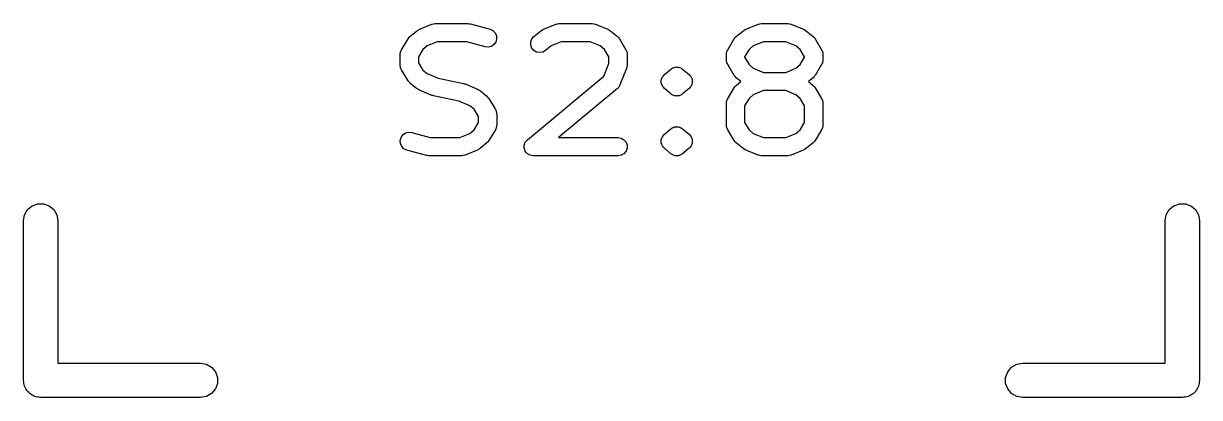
# Model space of a CAD drawing. Extents: x 15 to 276, y -105 to -15.
# Drawn here: x 167.46 to 180.54, y -66.54 to -62.38 of the extents above; entities that cross this region are included whole.
import ezdxf

# ---------------------------------------------------------------- set-up
doc = ezdxf.new("R2010")
doc.units = 0
doc.header["$MEASUREMENT"] = 0
doc.layers.add('BLACK', color=7, linetype='CONTINUOUS')

msp = doc.modelspace()

# ---------------------------------------------------------------- linework, layer by layer
at = {"layer": 'Black'}
for p, q in [((171.856, -62.4462), (172.001, -62.3857)), ((172.001, -62.3857), (172.004, -62.3852)), ((172.004, -62.3852), (172.006, -62.3841)), ((172.006, -62.3841), (172.021, -62.3814)), ((172.021, -62.3814), (172.036, -62.378)), ((172.036, -62.378), (172.038, -62.3783)), ((172.038, -62.3783), (172.041, -62.3779)), ((172.041, -62.3779), (172.403, -62.3779)), ((172.403, -62.3779), (172.417, -62.3803)), ((172.417, -62.3803), (172.431, -62.3816)), ((172.431, -62.3816), (172.648, -62.4421)), ((173.235, -62.4462), (173.38, -62.3857)), ((173.38, -62.3857), (173.383, -62.3852)), ((173.383, -62.3852), (173.385, -62.3841)), ((173.385, -62.3841), (173.4, -62.3814)), ((173.4, -62.3814), (173.415, -62.378)), ((173.415, -62.378), (173.417, -62.3783)), ((173.417, -62.3783), (173.419, -62.3779)), ((173.419, -62.3779), (173.782, -62.3779)), ((173.782, -62.3779), (173.785, -62.3783)), ((173.785, -62.3783), (173.787, -62.378)), ((173.787, -62.378), (173.802, -62.3814)), ((173.802, -62.3814), (173.817, -62.3841)), ((173.817, -62.3841), (173.819, -62.3852)), ((173.819, -62.3852), (173.821, -62.3857)), ((173.821, -62.3857), (173.967, -62.4462)), ((175.485, -62.4462), (175.63, -62.3857)), ((175.63, -62.3857), (175.632, -62.3852)), ((175.632, -62.3852), (175.634, -62.3841)), ((175.634, -62.3841), (175.65, -62.3814)), ((175.65, -62.3814), (175.664, -62.378)), ((175.664, -62.378), (175.667, -62.3783)), ((175.667, -62.3783), (175.669, -62.3779)), ((175.669, -62.3779), (175.959, -62.3779)), ((175.959, -62.3779), (175.962, -62.3783)), ((175.962, -62.3783), (175.964, -62.378)), ((175.964, -62.378), (175.979, -62.3814)), ((175.979, -62.3814), (175.994, -62.3841)), ((175.994, -62.3841), (175.996, -62.3852)), ((175.996, -62.3852), (175.999, -62.3857)), ((175.999, -62.3857), (176.144, -62.4462)), ((171.747, -62.5354), (171.758, -62.5224)), ((171.758, -62.5224), (171.83, -62.4619)), ((171.83, -62.4619), (171.844, -62.4544)), ((171.844, -62.4544), (171.856, -62.4462)), ((172.648, -62.4421), (172.68, -62.4573)), ((172.68, -62.4573), (172.705, -62.4825)), ((172.705, -62.4825), (172.72, -62.5146)), ((172.72, -62.5146), (172.722, -62.5498)), ((173.114, -62.5494), (173.137, -62.5224)), ((173.137, -62.5224), (173.209, -62.4619)), ((173.209, -62.4619), (173.222, -62.4544)), ((173.222, -62.4544), (173.235, -62.4462)), ((173.967, -62.4462), (173.979, -62.4544)), ((173.979, -62.4544), (173.992, -62.4619)), ((173.992, -62.4619), (174.065, -62.5224)), ((174.065, -62.5224), (174.076, -62.5354)), ((175.375, -62.5354), (175.386, -62.5224)), ((175.386, -62.5224), (175.459, -62.4619)), ((175.459, -62.4619), (175.472, -62.4544)), ((175.472, -62.4544), (175.485, -62.4462)), ((176.144, -62.4462), (176.156, -62.4544)), ((176.156, -62.4544), (176.17, -62.4619)), ((176.17, -62.4619), (176.242, -62.5224)), ((176.242, -62.5224), (176.253, -62.5354)), ((171.663, -62.6692), (171.736, -62.5482)), ((171.736, -62.5482), (171.747, -62.5354)), ((171.949, -62.6279), (171.901, -62.6675)), ((172.061, -62.5811), (171.949, -62.6279)), ((172.39, -62.5811), (172.061, -62.5811)), ((172.594, -62.6379), (172.39, -62.5811)), ((172.629, -62.6413), (172.594, -62.6379)), ((172.663, -62.6325), (172.629, -62.6413)), ((172.692, -62.6125), (172.663, -62.6325)), ((172.713, -62.5838), (172.692, -62.6125)), ((172.722, -62.5498), (172.713, -62.5838)), ((173.102, -62.5825), (173.114, -62.5494)), ((173.102, -62.6178), (173.102, -62.5825)), ((173.114, -62.651), (173.102, -62.6178)), ((173.136, -62.6781), (173.114, -62.651)), ((173.328, -62.6279), (173.267, -62.6785)), ((173.44, -62.5811), (173.328, -62.6279)), ((173.762, -62.5811), (173.44, -62.5811)), ((173.874, -62.6279), (173.762, -62.5811)), ((173.922, -62.6675), (173.874, -62.6279)), ((174.076, -62.5354), (174.087, -62.5482)), ((174.087, -62.5482), (174.16, -62.6692)), ((175.292, -62.6692), (175.364, -62.5482)), ((175.364, -62.5482), (175.375, -62.5354)), ((175.577, -62.6279), (175.53, -62.6675)), ((175.689, -62.5811), (175.577, -62.6279)), ((175.939, -62.5811), (175.689, -62.5811)), ((176.051, -62.6279), (175.939, -62.5811)), ((176.099, -62.6675), (176.051, -62.6279)), ((176.253, -62.5354), (176.264, -62.5482)), ((176.264, -62.5482), (176.337, -62.6692)), ((171.649, -62.7214), (171.65, -62.7118)), ((171.649, -62.8424), (171.649, -62.7214)), ((171.65, -62.7118), (171.651, -62.7021)), ((171.651, -62.7021), (171.653, -62.6946)), ((171.653, -62.6946), (171.655, -62.6867)), ((171.655, -62.6867), (171.66, -62.6782)), ((171.66, -62.6782), (171.663, -62.6692)), ((171.901, -62.6675), (171.852, -62.7496)), ((171.852, -62.7496), (171.852, -62.8142)), ((173.167, -62.6958), (173.136, -62.6781)), ((173.201, -62.7021), (173.167, -62.6958)), ((173.236, -62.6961), (173.201, -62.7021)), ((173.267, -62.6785), (173.236, -62.6961)), ((173.971, -62.7496), (173.922, -62.6675)), ((173.971, -62.8228), (173.971, -62.7496)), ((174.16, -62.6692), (174.163, -62.6782)), ((174.163, -62.6782), (174.168, -62.6867)), ((174.168, -62.6867), (174.169, -62.6946)), ((174.169, -62.6946), (174.172, -62.7021)), ((174.172, -62.7021), (174.172, -62.7118)), ((174.172, -62.7118), (174.174, -62.7214)), ((174.174, -62.7214), (174.174, -62.8424)), ((175.277, -62.7214), (175.279, -62.7118)), ((175.277, -62.7819), (175.277, -62.7214)), ((175.279, -62.7915), (175.277, -62.7819)), ((175.279, -62.7021), (175.282, -62.6946)), ((175.279, -62.7118), (175.279, -62.7021)), ((175.282, -62.6946), (175.283, -62.6867)), ((175.283, -62.6867), (175.288, -62.6782)), ((175.288, -62.6782), (175.292, -62.6692)), ((175.53, -62.6675), (175.48, -62.7496)), ((175.48, -62.7496), (175.48, -62.7538)), ((175.48, -62.7538), (175.53, -62.8358)), ((176.148, -62.7496), (176.099, -62.6675)), ((176.099, -62.8358), (176.148, -62.7538)), ((176.148, -62.7538), (176.148, -62.7496)), ((176.337, -62.6692), (176.34, -62.6782)), ((176.34, -62.6782), (176.345, -62.6867)), ((176.345, -62.6867), (176.347, -62.6946)), ((176.347, -62.6946), (176.349, -62.7021)), ((176.349, -62.7021), (176.35, -62.7118)), ((176.35, -62.7118), (176.351, -62.7214)), ((176.351, -62.7819), (176.35, -62.7915)), ((176.351, -62.7214), (176.351, -62.7819)), ((171.65, -62.852), (171.649, -62.8424)), ((171.651, -62.8617), (171.65, -62.852)), ((171.653, -62.8692), (171.651, -62.8617)), ((171.655, -62.8771), (171.653, -62.8692)), ((171.66, -62.8856), (171.655, -62.8771)), ((171.663, -62.8947), (171.66, -62.8856)), ((171.736, -63.0156), (171.663, -62.8947)), ((171.852, -62.8142), (171.901, -62.8963)), ((171.901, -62.8963), (171.949, -62.9359)), ((173.915, -62.9622), (173.971, -62.8228)), ((174.167, -62.8801), (174.094, -63.0615)), ((174.168, -62.8771), (174.167, -62.8785)), ((174.167, -62.8785), (174.167, -62.8801)), ((174.171, -62.8613), (174.168, -62.8771)), ((174.174, -62.8456), (174.171, -62.8613)), ((174.174, -62.8424), (174.174, -62.844)), ((174.174, -62.844), (174.174, -62.8456)), ((174.588, -62.9458), (174.661, -62.8853)), ((174.661, -62.8853), (174.668, -62.8809)), ((174.668, -62.8809), (174.675, -62.8753)), ((174.675, -62.8753), (174.683, -62.8724)), ((174.683, -62.8724), (174.691, -62.868)), ((174.691, -62.8677), (174.7, -62.8663)), ((174.691, -62.8679), (174.691, -62.8677)), ((174.691, -62.868), (174.691, -62.8679)), ((174.7, -62.8663), (174.708, -62.8633)), ((174.708, -62.8633), (174.717, -62.8633)), ((174.717, -62.8633), (174.725, -62.8617)), ((174.725, -62.8617), (174.726, -62.8618)), ((174.726, -62.8618), (174.726, -62.8617)), ((174.726, -62.8617), (174.735, -62.8633)), ((174.735, -62.8633), (174.743, -62.8633)), ((174.743, -62.8633), (174.752, -62.8663)), ((174.752, -62.8663), (174.76, -62.8677)), ((174.76, -62.8677), (174.76, -62.8679)), ((174.76, -62.8679), (174.761, -62.868)), ((174.761, -62.868), (174.768, -62.8724)), ((174.768, -62.8724), (174.777, -62.8753)), ((174.777, -62.8753), (174.783, -62.8809)), ((174.783, -62.8809), (174.791, -62.8853)), ((174.791, -62.8853), (174.863, -62.9458)), ((175.279, -62.8012), (175.279, -62.7915)), ((175.282, -62.8087), (175.279, -62.8012)), ((175.283, -62.8167), (175.282, -62.8087)), ((175.288, -62.8251), (175.283, -62.8167)), ((175.292, -62.8342), (175.288, -62.8251)), ((175.364, -62.9551), (175.292, -62.8342)), ((175.53, -62.8358), (175.577, -62.8755)), ((175.577, -62.8755), (175.689, -62.9222)), ((175.939, -62.9222), (176.051, -62.8755)), ((176.051, -62.8755), (176.099, -62.8358)), ((176.337, -62.8342), (176.264, -62.9551)), ((176.34, -62.8251), (176.337, -62.8342)), ((176.345, -62.8167), (176.34, -62.8251)), ((176.347, -62.8087), (176.345, -62.8167)), ((176.349, -62.8012), (176.347, -62.8087)), ((176.35, -62.7915), (176.349, -62.8012)), ((171.747, -63.0284), (171.736, -63.0156)), ((171.758, -63.0414), (171.747, -63.0284)), ((171.83, -63.1019), (171.758, -63.0414)), ((171.949, -62.9359), (172.071, -62.9868)), ((172.071, -62.9868), (172.352, -63.0453)), ((172.352, -63.0453), (172.361, -63.0489)), ((172.361, -63.0489), (172.37, -63.051)), ((173.064, -63.6715), (173.915, -62.9622)), ((174.553, -63.0058), (174.559, -62.9896)), ((174.553, -63.0062), (174.553, -63.0058)), ((174.553, -63.0065), (174.553, -63.0062)), ((174.553, -63.0238), (174.553, -63.0065)), ((174.553, -63.0411), (174.553, -63.0238)), ((174.553, -63.0414), (174.553, -63.0411)), ((174.553, -63.0418), (174.553, -63.0414)), ((174.559, -63.0581), (174.553, -63.0418)), ((174.559, -62.9896), (174.565, -62.9733)), ((174.565, -62.9727), (174.577, -62.9594)), ((174.565, -62.973), (174.565, -62.9727)), ((174.565, -62.9733), (174.565, -62.973)), ((174.577, -62.9594), (174.588, -62.9462)), ((174.588, -62.946), (174.588, -62.9458)), ((174.588, -62.9462), (174.588, -62.946)), ((174.863, -62.9458), (174.864, -62.946)), ((174.864, -62.946), (174.864, -62.9462)), ((174.864, -62.9462), (174.875, -62.9594)), ((174.875, -62.9594), (174.886, -62.9727)), ((174.886, -62.9727), (174.886, -62.973)), ((174.886, -62.973), (174.886, -62.9733)), ((174.886, -62.9733), (174.892, -62.9895)), ((174.892, -62.9895), (174.898, -63.0058)), ((174.898, -63.0418), (174.892, -63.058)), ((174.898, -63.0058), (174.898, -63.0062)), ((174.898, -63.0062), (174.898, -63.0065)), ((174.898, -63.0065), (174.898, -63.0238)), ((174.898, -63.0238), (174.898, -63.0411)), ((174.898, -63.0411), (174.898, -63.0414)), ((174.898, -63.0414), (174.898, -63.0418)), ((175.375, -62.9679), (175.364, -62.9551)), ((175.386, -62.9809), (175.375, -62.9679)), ((175.438, -63.0238), (175.386, -62.9809)), ((175.386, -63.0667), (175.438, -63.0238)), ((175.689, -62.9222), (175.939, -62.9222)), ((176.242, -62.9809), (176.191, -63.0238)), ((176.191, -63.0238), (176.242, -63.0667)), ((176.253, -62.9679), (176.242, -62.9809)), ((176.264, -62.9551), (176.253, -62.9679)), ((171.844, -63.1094), (171.83, -63.1019)), ((171.856, -63.1176), (171.844, -63.1094)), ((172.001, -63.1781), (171.856, -63.1176)), ((172.011, -63.1802), (172.001, -63.1781)), ((172.02, -63.1837), (172.011, -63.1802)), ((172.37, -63.051), (172.515, -63.1115)), ((172.515, -63.1115), (172.528, -63.1196)), ((172.528, -63.1196), (172.541, -63.1272)), ((172.541, -63.1272), (172.614, -63.1877)), ((174.065, -63.1019), (173.41, -63.6479)), ((174.07, -63.0962), (174.065, -63.1019)), ((174.076, -63.0915), (174.07, -63.0962)), ((174.081, -63.0828), (174.076, -63.0915)), ((174.088, -63.0749), (174.081, -63.0828)), ((174.09, -63.0679), (174.088, -63.0749)), ((174.094, -63.0615), (174.09, -63.0679)), ((174.565, -63.0743), (174.559, -63.0581)), ((174.565, -63.0746), (174.565, -63.0743)), ((174.565, -63.0749), (174.565, -63.0746)), ((174.577, -63.0882), (174.565, -63.0749)), ((174.588, -63.1014), (174.577, -63.0882)), ((174.588, -63.1016), (174.588, -63.1014)), ((174.588, -63.1019), (174.588, -63.1016)), ((174.661, -63.1623), (174.588, -63.1019)), ((174.668, -63.1667), (174.661, -63.1623)), ((174.675, -63.1723), (174.668, -63.1667)), ((174.683, -63.1753), (174.675, -63.1723)), ((174.691, -63.1796), (174.683, -63.1753)), ((174.691, -63.1797), (174.691, -63.1796)), ((174.691, -63.1799), (174.691, -63.1797)), ((174.7, -63.1814), (174.691, -63.1799)), ((174.76, -63.1799), (174.752, -63.1814)), ((174.761, -63.1796), (174.76, -63.1797)), ((174.76, -63.1797), (174.76, -63.1799)), ((174.768, -63.1753), (174.761, -63.1796)), ((174.777, -63.1723), (174.768, -63.1753)), ((174.783, -63.1667), (174.777, -63.1723)), ((174.791, -63.1623), (174.783, -63.1667)), ((174.863, -63.1019), (174.791, -63.1623)), ((174.864, -63.1016), (174.863, -63.1019)), ((174.875, -63.0882), (174.864, -63.1014)), ((174.864, -63.1014), (174.864, -63.1016)), ((174.886, -63.0749), (174.875, -63.0882)), ((174.892, -63.058), (174.886, -63.0743)), ((174.886, -63.0743), (174.886, -63.0746)), ((174.886, -63.0746), (174.886, -63.0749)), ((175.292, -63.2134), (175.364, -63.0925)), ((175.364, -63.0925), (175.375, -63.0797)), ((175.375, -63.0797), (175.386, -63.0667)), ((175.577, -63.1722), (175.53, -63.2118)), ((175.689, -63.1254), (175.577, -63.1722)), ((175.939, -63.1254), (175.689, -63.1254)), ((176.051, -63.1722), (175.939, -63.1254)), ((176.099, -63.2118), (176.051, -63.1722)), ((176.242, -63.0667), (176.253, -63.0797)), ((176.253, -63.0797), (176.264, -63.0925)), ((176.264, -63.0925), (176.337, -63.2134)), ((172.301, -63.2423), (172.02, -63.1837)), ((172.423, -63.2931), (172.301, -63.2423)), ((172.47, -63.3327), (172.423, -63.2931)), ((172.614, -63.1877), (172.625, -63.2006)), ((172.625, -63.2006), (172.636, -63.2134)), ((172.636, -63.2134), (172.708, -63.3344)), ((174.708, -63.1843), (174.7, -63.1814)), ((174.717, -63.1843), (174.708, -63.1843)), ((174.725, -63.1859), (174.717, -63.1843)), ((174.726, -63.1858), (174.725, -63.1859)), ((174.735, -63.1843), (174.726, -63.1859)), ((174.726, -63.1859), (174.726, -63.1858)), ((174.743, -63.1843), (174.735, -63.1843)), ((174.752, -63.1814), (174.743, -63.1843)), ((175.277, -63.2657), (175.279, -63.2561)), ((175.277, -63.5076), (175.277, -63.2657)), ((175.279, -63.2464), (175.282, -63.2389)), ((175.279, -63.2561), (175.279, -63.2464)), ((175.282, -63.2389), (175.283, -63.231)), ((175.283, -63.231), (175.288, -63.2225)), ((175.288, -63.2225), (175.292, -63.2134)), ((175.53, -63.2118), (175.48, -63.2939)), ((175.48, -63.2939), (175.48, -63.4795)), ((176.148, -63.2939), (176.099, -63.2118)), ((176.148, -63.4795), (176.148, -63.2939)), ((176.337, -63.2134), (176.34, -63.2225)), ((176.34, -63.2225), (176.345, -63.231)), ((176.345, -63.231), (176.347, -63.2389)), ((176.347, -63.2389), (176.349, -63.2464)), ((176.349, -63.2464), (176.35, -63.2561)), ((176.35, -63.2561), (176.351, -63.2657)), ((176.351, -63.2657), (176.351, -63.5076)), ((172.52, -63.4148), (172.47, -63.3327)), ((172.52, -63.4795), (172.52, -63.4148)), ((172.708, -63.3344), (172.712, -63.3435)), ((172.712, -63.3435), (172.717, -63.3519)), ((172.717, -63.3519), (172.718, -63.3598)), ((172.718, -63.3598), (172.721, -63.3673)), ((172.721, -63.3673), (172.721, -63.3771)), ((172.721, -63.3771), (172.723, -63.3867)), ((172.723, -63.3867), (172.723, -63.5076)), ((172.423, -63.6012), (172.47, -63.5615)), ((172.47, -63.5615), (172.52, -63.4795)), ((172.708, -63.5599), (172.636, -63.6808)), ((172.712, -63.5508), (172.708, -63.5599)), ((172.717, -63.5424), (172.712, -63.5508)), ((172.718, -63.5344), (172.717, -63.5424)), ((172.721, -63.5269), (172.718, -63.5344)), ((172.723, -63.5076), (172.721, -63.5172)), ((172.721, -63.5172), (172.721, -63.5269)), ((174.588, -63.611), (174.661, -63.5505)), ((174.661, -63.5505), (174.668, -63.5462)), ((174.668, -63.5462), (174.675, -63.5406)), ((174.675, -63.5406), (174.683, -63.5376)), ((174.683, -63.5376), (174.691, -63.5332)), ((174.691, -63.533), (174.7, -63.5315)), ((174.691, -63.5332), (174.691, -63.533)), ((174.691, -63.5332), (174.691, -63.5332)), ((174.7, -63.5315), (174.708, -63.5285)), ((174.708, -63.5285), (174.717, -63.5285)), ((174.717, -63.5285), (174.725, -63.527)), ((174.725, -63.527), (174.726, -63.527)), ((174.726, -63.527), (174.726, -63.527)), ((174.726, -63.527), (174.735, -63.5285)), ((174.735, -63.5285), (174.743, -63.5285)), ((174.743, -63.5285), (174.752, -63.5315)), ((174.752, -63.5315), (174.76, -63.533)), ((174.76, -63.533), (174.76, -63.5332)), ((174.76, -63.5332), (174.761, -63.5332)), ((174.761, -63.5332), (174.768, -63.5376)), ((174.768, -63.5376), (174.777, -63.5406)), ((174.777, -63.5406), (174.783, -63.5462)), ((174.783, -63.5462), (174.791, -63.5505)), ((174.791, -63.5505), (174.863, -63.611)), ((175.279, -63.5172), (175.277, -63.5076)), ((175.279, -63.5269), (175.279, -63.5172)), ((175.282, -63.5345), (175.279, -63.5269)), ((175.283, -63.5424), (175.282, -63.5345)), ((175.288, -63.5508), (175.283, -63.5424)), ((175.292, -63.5599), (175.288, -63.5508)), ((175.364, -63.6808), (175.292, -63.5599)), ((175.48, -63.4795), (175.53, -63.5615)), ((175.53, -63.5615), (175.577, -63.6012)), ((176.051, -63.6012), (176.099, -63.5615)), ((176.099, -63.5615), (176.148, -63.4795)), ((176.337, -63.5599), (176.264, -63.6808)), ((176.34, -63.5508), (176.337, -63.5599)), ((176.345, -63.5424), (176.34, -63.5508)), ((176.347, -63.5344), (176.345, -63.5424)), ((176.349, -63.5269), (176.347, -63.5344)), ((176.35, -63.5172), (176.349, -63.5269)), ((176.351, -63.5076), (176.35, -63.5172)), ((171.649, -63.6793), (171.659, -63.6453)), ((171.652, -63.7144), (171.649, -63.6793)), ((171.659, -63.6453), (171.679, -63.6166)), ((171.679, -63.6166), (171.708, -63.5966)), ((171.708, -63.5966), (171.742, -63.5878)), ((171.742, -63.5878), (171.777, -63.5912)), ((171.777, -63.5912), (171.982, -63.6479)), ((171.982, -63.6479), (172.311, -63.6479)), ((172.311, -63.6479), (172.423, -63.6012)), ((172.625, -63.6937), (172.614, -63.7066)), ((172.636, -63.6808), (172.625, -63.6937)), ((173.035, -63.7151), (173.041, -63.6987)), ((173.041, -63.6984), (173.053, -63.685)), ((173.041, -63.6986), (173.041, -63.6984)), ((173.041, -63.6987), (173.041, -63.6986)), ((173.053, -63.685), (173.064, -63.6717)), ((173.064, -63.6716), (173.064, -63.6715)), ((173.064, -63.6717), (173.064, -63.6716)), ((173.41, -63.6479), (174.073, -63.6479)), ((174.073, -63.6479), (174.107, -63.6541)), ((174.107, -63.6541), (174.138, -63.6717)), ((174.138, -63.6717), (174.161, -63.6987)), ((174.161, -63.6987), (174.173, -63.7319)), ((174.553, -63.6711), (174.559, -63.6548)), ((174.553, -63.6714), (174.553, -63.6711)), ((174.553, -63.6717), (174.553, -63.6714)), ((174.553, -63.6891), (174.553, -63.6717)), ((174.553, -63.7064), (174.553, -63.6891)), ((174.559, -63.6548), (174.565, -63.6385)), ((174.565, -63.6379), (174.577, -63.6247)), ((174.565, -63.6383), (174.565, -63.6379)), ((174.565, -63.6385), (174.565, -63.6383)), ((174.577, -63.6247), (174.588, -63.6114)), ((174.588, -63.6113), (174.588, -63.611)), ((174.588, -63.6114), (174.588, -63.6113)), ((174.863, -63.611), (174.864, -63.6113)), ((174.864, -63.6113), (174.864, -63.6114)), ((174.864, -63.6114), (174.875, -63.6247)), ((174.875, -63.6247), (174.886, -63.6379)), ((174.886, -63.6379), (174.886, -63.6383)), ((174.886, -63.6383), (174.886, -63.6385)), ((174.886, -63.6385), (174.892, -63.6548)), ((174.892, -63.6548), (174.898, -63.6711)), ((174.898, -63.6711), (174.898, -63.6714)), ((174.898, -63.6714), (174.898, -63.6717)), ((174.898, -63.6717), (174.898, -63.689)), ((174.898, -63.689), (174.898, -63.7064)), ((175.375, -63.6937), (175.364, -63.6808)), ((175.386, -63.7066), (175.375, -63.6937)), ((175.577, -63.6012), (175.689, -63.6479)), ((175.689, -63.6479), (175.939, -63.6479)), ((175.939, -63.6479), (176.051, -63.6012)), ((176.253, -63.6937), (176.242, -63.7066)), ((176.264, -63.6808), (176.253, -63.6937)), ((171.667, -63.7466), (171.652, -63.7144)), ((171.691, -63.7717), (171.667, -63.7466)), ((171.723, -63.7869), (171.691, -63.7717)), ((171.941, -63.8474), (171.723, -63.7869)), ((172.515, -63.7828), (172.37, -63.8433)), ((172.528, -63.7746), (172.515, -63.7828)), ((172.541, -63.7671), (172.528, -63.7746)), ((172.614, -63.7066), (172.541, -63.7671)), ((173.029, -63.7315), (173.035, -63.7151)), ((173.029, -63.7317), (173.029, -63.7315)), ((173.029, -63.7319), (173.029, -63.7317)), ((173.029, -63.7492), (173.029, -63.7319)), ((173.029, -63.7668), (173.029, -63.7492)), ((173.029, -63.767), (173.029, -63.7668)), ((173.029, -63.7672), (173.029, -63.767)), ((173.035, -63.7835), (173.029, -63.7672)), ((173.041, -63.8), (173.035, -63.7835)), ((173.041, -63.8002), (173.041, -63.8)), ((173.041, -63.8003), (173.041, -63.8002)), ((173.052, -63.8138), (173.041, -63.8003)), ((173.064, -63.8271), (173.052, -63.8138)), ((173.064, -63.8272), (173.064, -63.8271)), ((173.064, -63.8274), (173.064, -63.8272)), ((173.079, -63.8361), (173.064, -63.8274)), ((174.138, -63.8274), (174.107, -63.845)), ((174.161, -63.8003), (174.138, -63.8274)), ((174.173, -63.7672), (174.161, -63.8003)), ((174.173, -63.7319), (174.173, -63.7672)), ((174.553, -63.7067), (174.553, -63.7064)), ((174.553, -63.707), (174.553, -63.7067)), ((174.559, -63.7234), (174.553, -63.707)), ((174.565, -63.7395), (174.559, -63.7234)), ((174.565, -63.7398), (174.565, -63.7395)), ((174.565, -63.7401), (174.565, -63.7398)), ((174.577, -63.7534), (174.565, -63.7401)), ((174.588, -63.7667), (174.577, -63.7534)), ((174.588, -63.7668), (174.588, -63.7667)), ((174.588, -63.7671), (174.588, -63.7668)), ((174.661, -63.8276), (174.588, -63.7671)), ((174.668, -63.8319), (174.661, -63.8276)), ((174.675, -63.8375), (174.668, -63.8319)), ((174.783, -63.8319), (174.777, -63.8375)), ((174.791, -63.8276), (174.783, -63.8319)), ((174.863, -63.7671), (174.791, -63.8276)), ((174.864, -63.7668), (174.863, -63.7671)), ((174.875, -63.7534), (174.864, -63.7667)), ((174.864, -63.7667), (174.864, -63.7668)), ((174.886, -63.7401), (174.875, -63.7534)), ((174.892, -63.7233), (174.886, -63.7395)), ((174.886, -63.7395), (174.886, -63.7398)), ((174.886, -63.7398), (174.886, -63.7401)), ((174.898, -63.707), (174.892, -63.7233)), ((174.898, -63.7064), (174.898, -63.7067)), ((174.898, -63.7067), (174.898, -63.707)), ((175.459, -63.7671), (175.386, -63.7066)), ((175.472, -63.7746), (175.459, -63.7671)), ((175.485, -63.7828), (175.472, -63.7746)), ((175.63, -63.8433), (175.485, -63.7828)), ((176.144, -63.7828), (175.999, -63.8433)), ((176.156, -63.7746), (176.144, -63.7828)), ((176.17, -63.7671), (176.156, -63.7746)), ((176.242, -63.7066), (176.17, -63.7671)), ((171.954, -63.8487), (171.941, -63.8474)), ((171.968, -63.8511), (171.954, -63.8487)), ((172.331, -63.8511), (171.968, -63.8511)), ((172.333, -63.8507), (172.331, -63.8511)), ((172.336, -63.851), (172.333, -63.8507)), ((172.35, -63.8477), (172.336, -63.851)), ((172.366, -63.845), (172.35, -63.8477)), ((172.368, -63.8438), (172.366, -63.845)), ((172.37, -63.8433), (172.368, -63.8438)), ((173.094, -63.8449), (173.079, -63.8361)), ((173.094, -63.845), (173.094, -63.8449)), ((173.094, -63.8449), (173.094, -63.8449)), ((173.112, -63.8481), (173.094, -63.845)), ((173.129, -63.8511), (173.112, -63.8481)), ((174.073, -63.8511), (173.129, -63.8511)), ((173.129, -63.8511), (173.129, -63.8511)), ((173.129, -63.8511), (173.129, -63.8511)), ((174.107, -63.845), (174.073, -63.8511)), ((174.683, -63.8405), (174.675, -63.8375)), ((174.691, -63.8449), (174.683, -63.8405)), ((174.691, -63.8451), (174.691, -63.8449)), ((174.691, -63.8449), (174.691, -63.8449)), ((174.7, -63.8466), (174.691, -63.8451)), ((174.708, -63.8496), (174.7, -63.8466)), ((174.717, -63.8496), (174.708, -63.8496)), ((174.725, -63.8511), (174.717, -63.8496)), ((174.726, -63.8511), (174.725, -63.8511)), ((174.735, -63.8496), (174.726, -63.8511)), ((174.726, -63.8511), (174.726, -63.8511)), ((174.743, -63.8496), (174.735, -63.8496)), ((174.752, -63.8466), (174.743, -63.8496)), ((174.76, -63.8451), (174.752, -63.8466)), ((174.761, -63.8449), (174.76, -63.8449)), ((174.76, -63.8449), (174.76, -63.8451)), ((174.768, -63.8405), (174.761, -63.8449)), ((174.777, -63.8375), (174.768, -63.8405)), ((175.632, -63.8438), (175.63, -63.8433)), ((175.634, -63.845), (175.632, -63.8438)), ((175.65, -63.8477), (175.634, -63.845)), ((175.664, -63.851), (175.65, -63.8477)), ((175.667, -63.8507), (175.664, -63.851)), ((175.669, -63.8511), (175.667, -63.8507)), ((175.959, -63.8511), (175.669, -63.8511)), ((175.962, -63.8507), (175.959, -63.8511)), ((175.964, -63.851), (175.962, -63.8507)), ((175.979, -63.8477), (175.964, -63.851)), ((175.994, -63.845), (175.979, -63.8477)), ((175.996, -63.8438), (175.994, -63.845)), ((175.999, -63.8433), (175.996, -63.8438)), ((167.471, -64.5068), (167.504, -64.4495)), ((167.504, -64.4495), (167.555, -64.407)), ((167.555, -64.407), (167.617, -64.3844)), ((167.617, -64.3844), (167.683, -64.3844)), ((167.683, -64.3844), (167.745, -64.407)), ((167.745, -64.407), (167.796, -64.4495)), ((167.796, -64.4495), (167.829, -64.5068)), ((180.171, -64.5068), (180.204, -64.4495)), ((180.204, -64.4495), (180.255, -64.407)), ((180.255, -64.407), (180.317, -64.3844)), ((180.317, -64.3844), (180.383, -64.3844)), ((180.383, -64.3844), (180.445, -64.407)), ((180.445, -64.407), (180.496, -64.4495)), ((180.496, -64.4495), (180.529, -64.5068)), ((167.459, -64.572), (167.471, -64.5068)), ((167.459, -66.35), (167.459, -64.572)), ((167.829, -64.5068), (167.84, -64.572)), ((167.84, -64.572), (167.84, -66.1595)), ((180.159, -64.572), (180.171, -64.5068)), ((180.159, -66.1595), (180.159, -64.572)), ((180.529, -64.5068), (180.54, -64.572)), ((180.54, -64.572), (180.54, -66.35)), ((167.84, -66.1595), (169.428, -66.1595)), ((169.428, -66.1595), (169.493, -66.171)), ((169.493, -66.171), (169.55, -66.2041)), ((178.45, -66.2041), (178.507, -66.171)), ((178.507, -66.171), (178.572, -66.1595)), ((178.572, -66.1595), (180.159, -66.1595)), ((169.55, -66.2041), (169.593, -66.2548)), ((169.593, -66.2548), (169.616, -66.3169)), ((169.616, -66.3169), (169.616, -66.3831)), ((178.384, -66.3169), (178.407, -66.2548)), ((178.384, -66.3831), (178.384, -66.3169)), ((178.407, -66.2548), (178.45, -66.2041)), ((167.462, -66.3664), (167.459, -66.35)), ((167.462, -66.3831), (167.462, -66.3664)), ((167.468, -66.3987), (167.462, -66.3831)), ((167.471, -66.4152), (167.468, -66.3987)), ((167.479, -66.4296), (167.471, -66.4152)), ((167.485, -66.4453), (167.479, -66.4296)), ((167.496, -66.458), (167.485, -66.4453)), ((169.593, -66.4453), (169.55, -66.4959)), ((169.616, -66.3831), (169.593, -66.4453)), ((178.407, -66.4453), (178.384, -66.3831)), ((178.45, -66.4959), (178.407, -66.4453)), ((180.515, -66.4453), (180.504, -66.458)), ((180.521, -66.4296), (180.515, -66.4453)), ((180.529, -66.4152), (180.521, -66.4296)), ((180.532, -66.3987), (180.529, -66.4152)), ((180.538, -66.3831), (180.532, -66.3987)), ((180.54, -66.35), (180.538, -66.3664)), ((180.538, -66.3664), (180.538, -66.3831)), ((167.504, -66.4725), (167.496, -66.458)), ((167.517, -66.4832), (167.504, -66.4725)), ((167.528, -66.4959), (167.517, -66.4832)), ((167.542, -66.5043), (167.528, -66.4959)), ((167.555, -66.515), (167.542, -66.5043)), ((167.57, -66.5207), (167.555, -66.515)), ((167.585, -66.529), (167.57, -66.5207)), ((167.601, -66.5319), (167.585, -66.529)), ((167.617, -66.5376), (167.601, -66.5319)), ((167.634, -66.5376), (167.617, -66.5376)), ((167.65, -66.5405), (167.634, -66.5376)), ((169.428, -66.5405), (167.65, -66.5405)), ((169.493, -66.529), (169.428, -66.5405)), ((169.55, -66.4959), (169.493, -66.529)), ((178.507, -66.529), (178.45, -66.4959)), ((178.572, -66.5405), (178.507, -66.529)), ((180.35, -66.5405), (178.572, -66.5405)), ((180.366, -66.5376), (180.35, -66.5405)), ((180.383, -66.5376), (180.366, -66.5376)), ((180.399, -66.5319), (180.383, -66.5376)), ((180.415, -66.529), (180.399, -66.5319)), ((180.43, -66.5207), (180.415, -66.529)), ((180.445, -66.515), (180.43, -66.5207)), ((180.458, -66.5043), (180.445, -66.515)), ((180.472, -66.4959), (180.458, -66.5043)), ((180.483, -66.4832), (180.472, -66.4959)), ((180.496, -66.4725), (180.483, -66.4832)), ((180.504, -66.458), (180.496, -66.4725))]:
    msp.add_line(p, q, dxfattribs=at)

doc.saveas('drawing.dxf')
